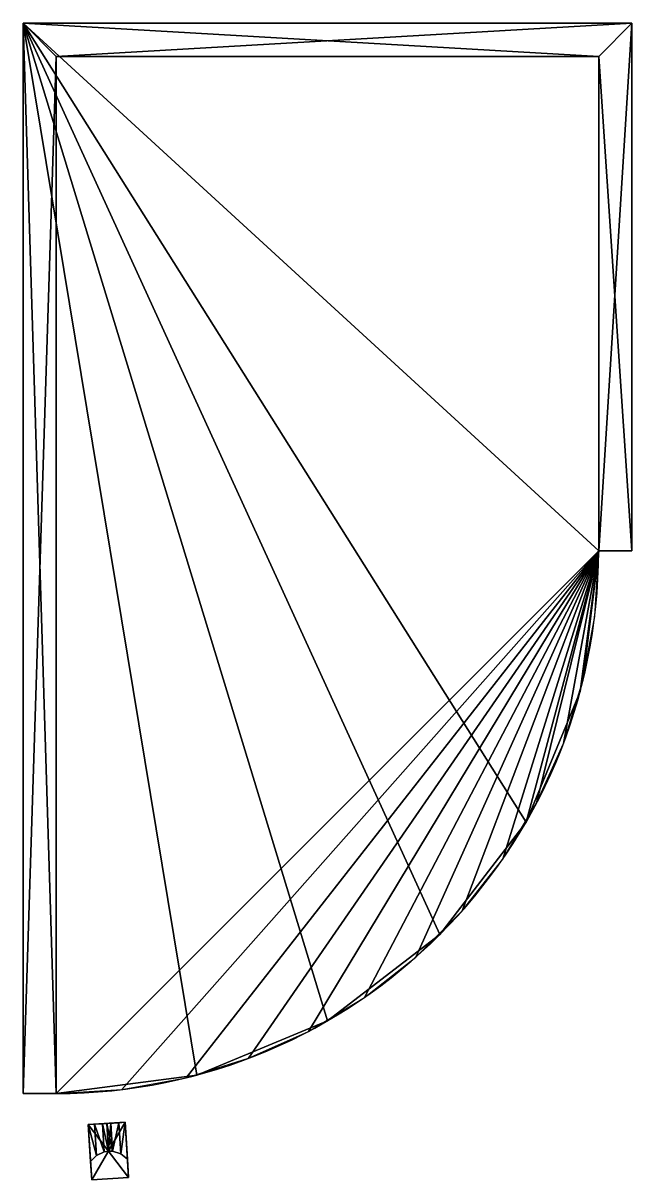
# Model space of a CAD drawing. Extents: x 0 to 33, y -62.7 to 0.
import ezdxf

# ---------------------------------------------------------------- set-up
doc = ezdxf.new("R2010")
doc.units = 0
doc.header["$MEASUREMENT"] = 0
doc.layers.add('CAB_BODY_BASE', color=32, linetype='Continuous')
doc.layers.add('HANDLES_AND_KNOBS', color=254, linetype='Continuous')

# ---------------------------------------------------------------- blocks, each defined once
blk = doc.blocks.new('HANDLES_AND_KNOBS')
at = {"layer": 'HANDLES_AND_KNOBS'}
mesh = blk.add_polyface(dxfattribs=at)
corners = [(-1, 7.5, 2), (-1, 7.5), (-0.667, 7.191, 1.691), (-0.667, 7.191), (-1, 8.5, 3), (1, 8.5, 3), (-1, 8.5), (1, 8.5), (1, 7.5, 2), (0.667, 7.191, 1.691), (1, 7.5), (0.667, 7.191), (-0.226, 7.019, 1.519), (-0.226, 7.019), (0, 7, 1.5), (0, 7), (0.226, 7.019, 1.519), (0.226, 7.019), (1, -7.5, 2), (0.667, -7.191, 1.691), (1, -8.5, 3), (-1, -8.5, 3), (-1, -7.5, 2), (-0.667, -7.191, 1.691), (-0.226, -7.019, 1.519), (0, -7, 1.5), (0.226, -7.019, 1.519), (-0.667, -7.191), (-0.226, -7.019), (0, -7), (0.226, -7.019), (0.667, -7.191), (1, -7.5), (1, -8.5), (-1, -8.5), (-1, -7.5)]
mesh.append_faces([[corners[k] for k in face] for face in [(2, 1, 3), (6, 5, 7), (10, 9, 11), (12, 3, 13), (15, 12, 13), (17, 14, 15), (11, 16, 17), (7, 1, 6), (9, 18, 19), (20, 4, 21), (22, 2, 23), (23, 12, 24), (24, 14, 25), (14, 26, 25), (16, 19, 26), (27, 24, 28), (28, 25, 29), (25, 30, 29), (26, 31, 30), (19, 32, 31), (7, 8, 10), (33, 21, 34), (0, 6, 1), (35, 23, 27)]], dxfattribs={"vtx0": -1})
mesh.append_faces([[corners[k] for k in face] for face in [(11, 3, 10), (33, 18, 20), (20, 8, 5), (5, 8, 7), (4, 22, 21)]], dxfattribs={"vtx0": -1, "vtx1": -1})
mesh.append_faces([[corners[k] for k in face] for face in [(10, 3, 1), (22, 34, 21), (4, 0, 22), (32, 34, 35), (31, 35, 27), (35, 31, 32)]], dxfattribs={"vtx0": -1, "vtx2": -1})
mesh.append_faces([[corners[k] for k in face] for face in [(0, 1, 2), (4, 5, 6), (8, 9, 10), (2, 3, 12), (14, 12, 15), (16, 14, 17), (9, 16, 11), (17, 15, 11), (8, 18, 9), (5, 4, 20), (0, 2, 22), (2, 12, 23), (12, 14, 24), (16, 26, 14), (9, 19, 16), (23, 24, 27), (24, 25, 28), (26, 30, 25), (19, 31, 26), (18, 32, 19), (20, 21, 33), (35, 34, 22), (22, 23, 35), (28, 29, 27), (33, 34, 32)]], dxfattribs={"vtx1": -1})
mesh.append_faces([[corners[k] for k in face] for face in [(15, 13, 11), (13, 3, 11), (7, 10, 1), (18, 8, 20), (4, 6, 0), (29, 30, 27), (30, 31, 27)]], dxfattribs={"vtx1": -1, "vtx2": -1})
mesh.append_faces([[corners[k] for k in face] for face in [(33, 32, 18)]], dxfattribs={"vtx2": -1})

msp = doc.modelspace()

# ---------------------------------------------------------------- linework, layer by layer
msp.add_line((0, -58, 1.8), (1.8, -58, 1.8))
msp.add_arc((1.8, -28.6, 1.8), 29.4, 270, 0)

# ---------------------------------------------------------------- block references
at = {"layer": 'HANDLES_AND_KNOBS', "extrusion": (0.06312, -0.998006, 0), "xscale": -1}
msp.add_blockref('HANDLES_AND_KNOBS', (0.759, 61.098, 59.789), dxfattribs=at)

# ---------------------------------------------------------------- meshes
at = {"layer": 'CAB_BODY_BASE', "color": 32}
mesh = msp.add_polyface(dxfattribs=at)
corners = [(1.8, -58, 70.2), (0, -58, 70.2), (1.8, -58, 1.8), (0, -58, 1.8), (0, 0, 70.2), (0, 0, 1.8), (33, 0, 70.2), (33, 0, 1.8), (33, -28.6, 70.2), (33, -28.6, 1.8), (31.2, -28.6, 70.2), (31.2, -28.6, 1.8), (31.2, -1.8, 70.2), (31.2, -1.8, 1.8), (1.8, -1.8, 70.2), (1.8, -1.8, 1.8)]
mesh.append_faces([[corners[k] for k in face] for face in [(2, 1, 3), (3, 4, 5), (5, 6, 7), (7, 8, 9), (9, 10, 11), (11, 12, 13), (13, 14, 15), (15, 0, 2), (13, 9, 11)]], dxfattribs={"vtx0": -1, "color": 32})
mesh.append_faces([[corners[k] for k in face] for face in [(1, 14, 4), (6, 12, 8), (7, 15, 5)]], dxfattribs={"vtx0": -1, "vtx1": -1, "color": 32})
mesh.append_faces([[corners[k] for k in face] for face in [(4, 14, 12), (15, 3, 5), (7, 13, 15)]], dxfattribs={"vtx0": -1, "vtx2": -1, "color": 32})
mesh.append_faces([[corners[k] for k in face] for face in [(0, 1, 2), (1, 4, 3), (4, 6, 5), (6, 8, 7), (8, 10, 9), (10, 12, 11), (12, 14, 13), (14, 0, 15), (0, 14, 1), (2, 3, 15)]], dxfattribs={"vtx1": -1, "color": 32})
mesh.append_faces([[corners[k] for k in face] for face in [(6, 4, 12), (7, 9, 13)]], dxfattribs={"vtx1": -1, "vtx2": -1, "color": 32})
mesh.append_faces([[corners[k] for k in face] for face in [(12, 10, 8)]], dxfattribs={"vtx2": -1, "color": 32})
mesh = msp.add_polyface(dxfattribs=at)
corners = [(1.8, -58, 1.8), (0, -58, 1.8), (1.8, -58), (0, -58), (0, 0, 1.8), (0, 0), (33, 0, 1.8), (33, 0), (33, -28.6, 1.8), (33, -28.6), (31.2, -28.6, 1.8), (31.2, -28.6), (30.198, -36.209), (30.198, -36.209, 1.8), (27.261, -43.3), (27.261, -43.3, 1.8), (22.589, -49.389), (22.589, -49.389, 1.8), (16.5, -54.061), (16.5, -54.061, 1.8), (9.409, -56.998), (9.409, -56.998, 1.8)]
mesh.append_faces([[corners[k] for k in face] for face in [(2, 1, 3), (3, 4, 5), (5, 6, 7), (7, 8, 9), (9, 10, 11), (10, 15, 13), (5, 2, 3)]], dxfattribs={"vtx0": -1, "color": 32})
mesh.append_faces([[corners[k] for k in face] for face in [(19, 4, 21), (7, 11, 5), (20, 5, 18)]], dxfattribs={"vtx0": -1, "vtx1": -1, "color": 32})
mesh.append_faces([[corners[k] for k in face] for face in [(10, 4, 15), (11, 14, 5)]], dxfattribs={"vtx0": -1, "vtx1": -1, "vtx2": -1, "color": 32})
mesh.append_faces([[corners[k] for k in face] for face in [(12, 10, 13), (14, 13, 15), (16, 15, 17), (18, 17, 19), (20, 19, 21), (2, 21, 0), (4, 0, 21), (4, 17, 15), (10, 6, 4), (5, 16, 18)]], dxfattribs={"vtx0": -1, "vtx2": -1, "color": 32})
mesh.append_faces([[corners[k] for k in face] for face in [(1, 4, 3), (4, 6, 5), (6, 8, 7), (8, 10, 9), (11, 10, 12), (1, 0, 4), (12, 14, 11)]], dxfattribs={"vtx1": -1, "color": 32})
mesh.append_faces([[corners[k] for k in face] for face in [(0, 1, 2), (2, 20, 21), (20, 18, 19), (18, 16, 17), (16, 14, 15), (14, 12, 13), (19, 17, 4), (14, 16, 5), (20, 2, 5)]], dxfattribs={"vtx1": -1, "vtx2": -1, "color": 32})
mesh.append_faces([[corners[k] for k in face] for face in [(10, 8, 6), (7, 9, 11)]], dxfattribs={"vtx2": -1, "color": 32})
mesh = msp.add_polyface(dxfattribs=at)
corners = [(1.8, -58, 72), (0, -58, 72), (1.8, -58, 70.2), (0, -58, 70.2), (0, 0, 72), (0, 0, 70.2), (33, 0, 72), (33, 0, 70.2), (33, -28.6, 72), (33, -28.6, 70.2), (31.2, -28.6, 72), (31.2, -28.6, 70.2), (30.198, -36.209, 70.2), (30.198, -36.209, 72), (27.261, -43.3, 70.2), (27.261, -43.3, 72), (22.589, -49.389, 70.2), (22.589, -49.389, 72), (16.5, -54.061, 70.2), (16.5, -54.061, 72), (9.409, -56.998, 70.2), (9.409, -56.998, 72)]
mesh.append_faces([[corners[k] for k in face] for face in [(2, 1, 3), (3, 4, 5), (5, 6, 7), (7, 8, 9), (9, 10, 11), (10, 15, 13), (5, 2, 3)]], dxfattribs={"vtx0": -1, "color": 32})
mesh.append_faces([[corners[k] for k in face] for face in [(19, 4, 21), (7, 11, 5), (20, 5, 18)]], dxfattribs={"vtx0": -1, "vtx1": -1, "color": 32})
mesh.append_faces([[corners[k] for k in face] for face in [(10, 4, 15), (11, 14, 5)]], dxfattribs={"vtx0": -1, "vtx1": -1, "vtx2": -1, "color": 32})
mesh.append_faces([[corners[k] for k in face] for face in [(12, 10, 13), (14, 13, 15), (16, 15, 17), (18, 17, 19), (20, 19, 21), (2, 21, 0), (4, 0, 21), (4, 17, 15), (10, 6, 4), (5, 16, 18)]], dxfattribs={"vtx0": -1, "vtx2": -1, "color": 32})
mesh.append_faces([[corners[k] for k in face] for face in [(1, 4, 3), (4, 6, 5), (6, 8, 7), (8, 10, 9), (11, 10, 12), (1, 0, 4), (12, 14, 11)]], dxfattribs={"vtx1": -1, "color": 32})
mesh.append_faces([[corners[k] for k in face] for face in [(0, 1, 2), (2, 20, 21), (20, 18, 19), (18, 16, 17), (16, 14, 15), (14, 12, 13), (19, 17, 4), (14, 16, 5), (20, 2, 5)]], dxfattribs={"vtx1": -1, "vtx2": -1, "color": 32})
mesh.append_faces([[corners[k] for k in face] for face in [(10, 8, 6), (7, 9, 11)]], dxfattribs={"vtx2": -1, "color": 32})
mesh = msp.add_polyface(dxfattribs=at)
corners = [(31.2, -28.6, 1.8), (31.2, -1.8, 1.8), (1.8, -1.8, 1.8), (1.8, -58, 1.8), (5.344, -57.786, 1.8), (8.836, -57.146, 1.8), (12.225, -56.089, 1.8), (15.463, -54.632, 1.8), (18.501, -52.796, 1.8), (21.296, -50.606, 1.8), (23.806, -48.096, 1.8), (25.996, -45.301, 1.8), (27.832, -42.263, 1.8), (29.289, -39.025, 1.8), (30.346, -35.636, 1.8), (30.986, -32.144, 1.8)]
mesh.append_faces([[corners[k] for k in face] for face in [(0, 14, 15)]], dxfattribs={"vtx0": -1, "color": 32})
mesh.append_faces([[corners[k] for k in face] for face in [(0, 3, 4), (0, 4, 5), (0, 5, 6), (0, 6, 7), (0, 7, 8), (0, 8, 9), (0, 9, 10), (0, 10, 11), (0, 11, 12), (0, 12, 13), (0, 13, 14)]], dxfattribs={"vtx0": -1, "vtx2": -1, "color": 32})
mesh.append_faces([[corners[k] for k in face] for face in [(0, 1, 2, 3)]], dxfattribs={"vtx3": -1, "color": 32})

doc.saveas('drawing.dxf')
